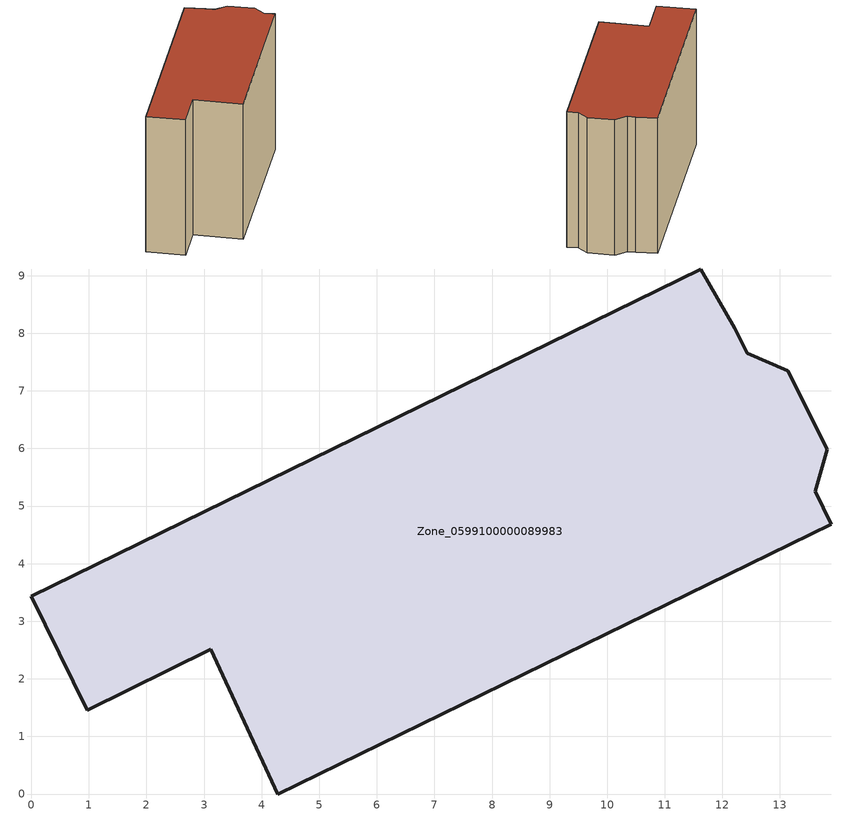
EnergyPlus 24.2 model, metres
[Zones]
Zone_0599100000089983
 floor ground (C_G): 13.61,5.25 13.89,4.68 4.28,0 3.12,2.52 0.97,1.45 0,3.44 11.63,9.12 12.22,8.09 12.43,7.65 13.14,7.35 13.82,5.98 z0.15
 wall outside (C_F): 11.63,9.12 0,3.44 0.97,1.45 3.12,2.52 4.28,0 13.89,4.68 13.61,5.25 13.82,5.98 13.14,7.35 12.43,7.65 12.22,8.09 11.63,9.12 z0.15:8.43
 roof outside (C_R): 12.22,8.09 11.63,9.12 0,3.44 0.97,1.45 3.12,2.52 4.28,0 13.89,4.68 13.61,5.25 13.82,5.98 13.14,7.35 12.43,7.65 z8.43
[BUILDING]
Pand.0599100000089983: North Axis=0; Terrain=City; Loads Convergence Tolerance Value=0.04; Temperature Convergence Tolerance Value=0.4; Solar Distribution=FullExterior; Maximum Number of Warmup Days=25; Minimum Number of Warmup Days=1
[Site:Location]
Rotterdam.The.Hague.AP_ZH_NLD Design_Conditions: Latitude=51.96; Longitude=4.45; Time Zone=1; Elevation=-4.5
[SITE:GROUNDTEMPERATURE:BUILDINGSURFACE]
18, 18, 18, 18, 18, 18, 18, 18, 18, 18, 18, 18
[MATERIAL] Thermal Absorptance=0.9; Solar Absorptance=0.7; Visible Absorptance=0.7
Name | Roughness | Thickness | Conductivity | Density | Specific Heat
G.TI.1946 | MediumSmooth | 0.15 | 1 | 540 | 1210
F.TI.1946 | Rough | 0.3 | 0.857143 | 1920 | 840
R.TI.1946 | MediumRough | 0.2 | 0.1 | 1500 | 1000
[CONSTRUCTION]
C_G: G.TI.1946
C_F: F.TI.1946
C_R: R.TI.1946
[ZONE]
Zone_0599100000089983: Type=1; Multiplier=1; Ceiling Height=Autocalculate; Volume=Autocalculate; Floor Area=autocalculate; Part of Total Floor Area=Yes
[ZONEINFILTRATION:DESIGNFLOWRATE]
Infil_Zone_0599100000089983: Zone or ZoneList or Space or SpaceList=Zone_0599100000089983; Schedule=AlwaysOn; Design Flow Rate Calculation Method=Flow/Area; Flow Rate per Floor Area=0.003; Constant Term Coefficient=1; Temperature Term Coefficient=0; Velocity Term Coefficient=0; Velocity Squared Term Coefficient=0
[HVACTEMPLATE:ZONE:IDEALLOADSAIRSYSTEM]
Zone_0599100000089983: Maximum Heating Supply Air Temperature=50; Minimum Cooling Supply Air Temperature=13; Maximum Heating Supply Air Humidity Ratio=0.0156; Minimum Cooling Supply Air Humidity Ratio=0.0077; Heating Limit=NoLimit; Cooling Limit=NoLimit; Dehumidification Control Type=ConstantSensibleHeatRatio; Cooling Sensible Heat Ratio=0.7; Dehumidification Setpoint=60; Humidification Control Type=None; Humidification Setpoint=30; Outdoor Air Method=None; Outdoor Air Flow Rate per Person=0.00944; Outdoor Air Flow Rate per Zone Floor Area=0; Outdoor Air Flow Rate per Zone=0; Demand Controlled Ventilation Type=None; Outdoor Air Economizer Type=NoEconomizer; Heat Recovery Type=None; Sensible Heat Recovery Effectiveness=0.7; Latent Heat Recovery Effectiveness=0.65
[ZONECONTROL:THERMOSTAT]
ThermostatControl_Zone_0599100000089983: Zone or ZoneList=Zone_0599100000089983; Control Type Schedule=DualSetpointControlType; Control 1=Thermostat_Zone_0599100000089983; Temperature Difference Between Cutout And Setpoint=0
[THERMOSTATSETPOINT:DUALSETPOINT]
Thermostat_Zone_0599100000089983: Heating Setpoint Temperature Schedule=HeatingSetpoint_Zone_0599100000089983; Cooling Setpoint Temperature Schedule=CoolingSetpoint_Zone_0599100000089983
[SCHEDULE:COMPACT]
HeatingSetpoint_Zone_0599100000089983: Through: 12/31, For: AllDays, Until: 24:00, 21
CoolingSetpoint_Zone_0599100000089983: Through: 12/31, For: AllDays, Until: 24:00, 24
DualSetpointControlType: Through: 12/31, For: AllDays, Until: 24:00, 4
AlwaysOn: Through: 12/31, For: AllDays, Until: 24:00, 1
